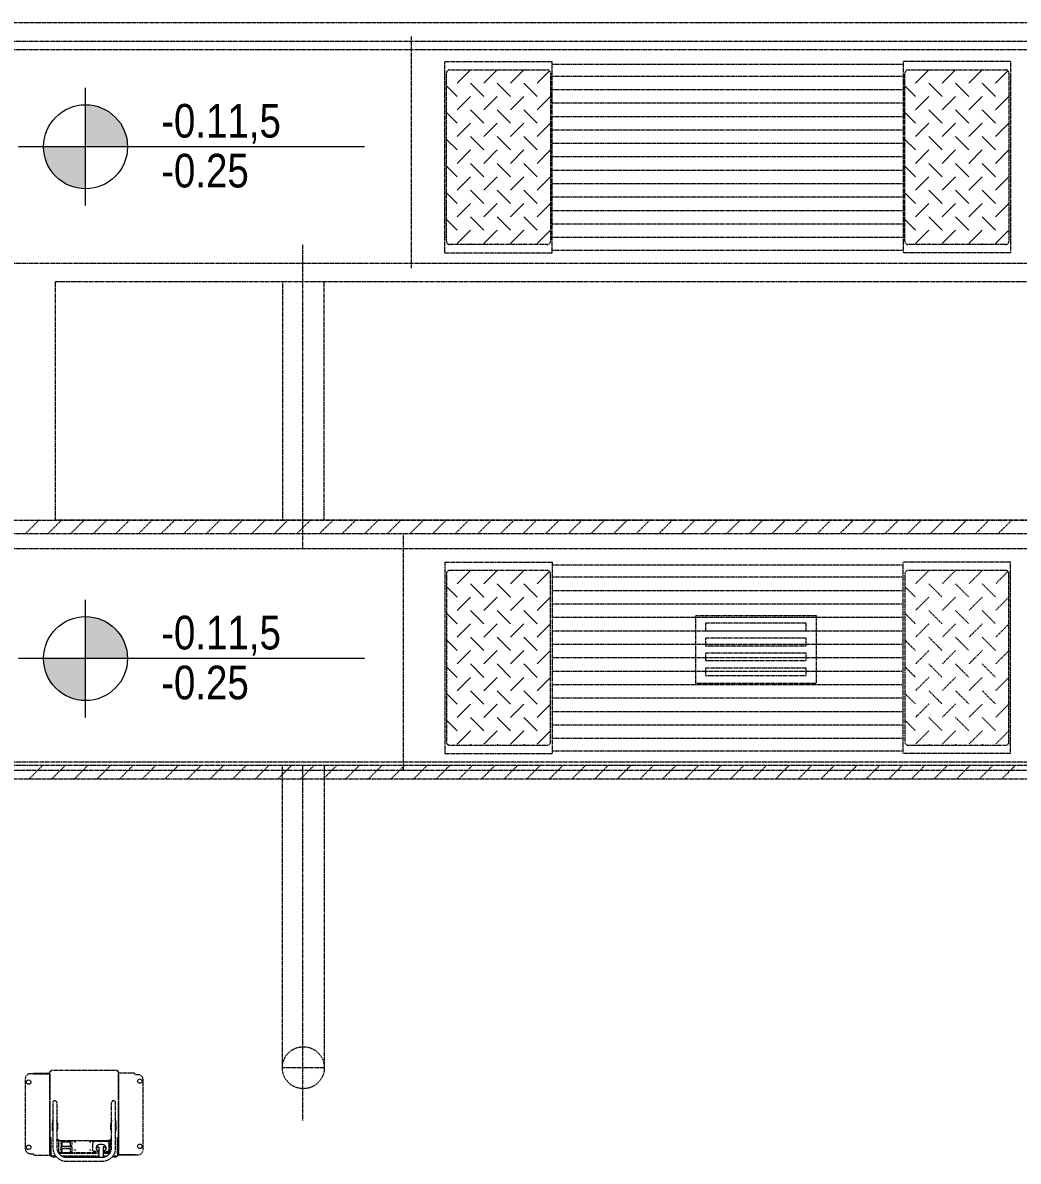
# Model space of a CAD drawing. Extents: x -1457 to 23780, y -2071 to 4205.
# Drawn here: x 1384.4 to 1680.8, y 3335.2 to 3674 of the extents above; entities that cross this region are included whole.
import ezdxf
from ezdxf.enums import TextEntityAlignment as Align

# ---------------------------------------------------------------- set-up
doc = ezdxf.new("R2010")
doc.units = 0
doc.header["$MEASUREMENT"] = 0
doc.linetypes.add('HIDDEN', pattern=[0.375, 0.25, -0.125])
doc.layers.get('0').update_dxf_attribs({"color": 9, "lineweight": 9})
doc.layers.add('M-TEFRIS2-015', color=129, linetype='Continuous', lineweight=9)
doc.styles.add('Arial', font='arial.ttf', dxfattribs={"height": 2.5})
doc.styles.add('MuuM_TEXT-STANDART', font='ARIALN.TTF')

# ---------------------------------------------------------------- blocks, each defined once
blk = doc.blocks.new('0_elevationtarget-p')
h = blk.add_hatch(color=256)
h.paths.add_polyline_path([(2.5, 0, 0.414214), (0, 2.5), (0, 0)])
h.paths.add_polyline_path([(0, 0), (-2.5, 0, 0.414214), (0, -2.5)])
blk.add_line((0, -3.5), (0, 3.5))
blk.add_lwpolyline([(16.605, 0), (-4, 0)])
blk.add_circle((0, 0), 2.5)
at = {"style": 'Arial'}
blk.add_attdef('BITMISKOT', text='', height=2, dxfattribs=at).set_placement((4.5, 0), align=Align.BOTTOM_LEFT)
blk.add_attdef('KABAKOT', text='', height=2, dxfattribs=at).set_placement((4.5, -0.592), align=Align.TOP_LEFT)

msp = doc.modelspace()

# ---------------------------------------------------------------- hatches: boundary and pattern name
at = {"layer": 'M-TEFRIS2-015', "linetype": 'HIDDEN', "lineweight": 0}
h = msp.add_hatch(dxfattribs=at)
h.set_pattern_fill('DIAPLATE', color=256, scale=90, angle=225, style=0)
h.set_pattern_definition([(225, (1541.551, 3660), (1e-14, -7.95495), [5.625, -5.625]), (315, (1541.551, 3656.0225), (7.95495, 1e-14), [5.625, -5.625])])
h.paths.add_polyline_path([(1510.55, 3609, 0.414214), (1511.55, 3608), (1540.55, 3608, 0.414214), (1541.55, 3609), (1541.55, 3659, 0.41711), (1540.54, 3660), (1511.54, 3660, 0.411323), (1510.55, 3659)])
h = msp.add_hatch(dxfattribs=at)
h.set_pattern_fill('DIAPLATE', color=256, scale=90, angle=225, style=0)
h.set_pattern_definition([(225, (1678.051, 3660), (1e-14, -7.95495), [5.625, -5.625]), (315, (1678.051, 3656.0225), (7.95495, 1e-14), [5.625, -5.625])])
h.paths.add_polyline_path([(1678.05, 3659, 0.41711), (1677.04, 3660), (1648.04, 3660, 0.411323), (1647.05, 3659), (1647.05, 3609, 0.414214), (1648.05, 3608), (1677.05, 3608, 0.414214), (1678.05, 3609)])
h = msp.add_hatch(dxfattribs=at)
h.set_pattern_fill('DIAPLATE', color=256, scale=90, angle=225, style=0)
h.set_pattern_definition([(225, (1541.551, 3511), (1e-14, -7.95495), [5.625, -5.625]), (315, (1541.551, 3507.0226), (7.95495, 1e-14), [5.625, -5.625])])
h.paths.add_polyline_path([(1510.55, 3460, 0.41711), (1511.56, 3459), (1540.56, 3459, 0.411323), (1541.55, 3460), (1541.55, 3510, 0.414214), (1540.55, 3511), (1511.55, 3511, 0.414214), (1510.55, 3510)])

# ---------------------------------------------------------------- linework, layer by layer
for p, q in [((1849.21, 3674), (1356.21, 3674)), ((1500.21, 3601), (1500.21, 3670)), ((1360.21, 3668.5), (1845.21, 3668.5)), ((1367.71, 3666), (1521.64, 3666)), ((1521.64, 3666), (1837.71, 3666)), ((1510.05, 3662.5), (1542.05, 3662.5)), ((1510.05, 3605.5), (1510.05, 3662.5)), ((1511.55, 3660), (1540.55, 3660)), ((1542.05, 3605.5), (1542.05, 3662.5)), ((1542.05, 3661.7), (1646.55, 3661.7)), ((1678.55, 3662.5), (1646.55, 3662.5)), ((1646.55, 3662.5), (1646.55, 3605.5)), ((1648.05, 3660), (1677.05, 3660)), ((1678.55, 3662.5), (1678.55, 3605.5)), ((1510.55, 3609), (1510.55, 3659)), ((1541.55, 3659), (1541.55, 3609)), ((1646.55, 3658.05), (1542.05, 3658.05)), ((1647.05, 3609), (1647.05, 3659)), ((1678.05, 3659), (1678.05, 3609)), ((1646.55, 3654.05), (1542.05, 3654.05)), ((1646.55, 3650.05), (1542.05, 3650.05)), ((1646.55, 3646.05), (1542.05, 3646.05)), ((1646.55, 3642.05), (1542.05, 3642.05)), ((1646.55, 3638.05), (1542.05, 3638.05)), ((1646.55, 3634.05), (1542.05, 3634.05)), ((1646.55, 3630.05), (1542.05, 3630.05)), ((1646.55, 3626.05), (1542.05, 3626.05)), ((1646.55, 3622.05), (1542.05, 3622.05)), ((1646.55, 3618.05), (1542.05, 3618.05)), ((1646.55, 3614.05), (1542.05, 3614.05)), ((1646.55, 3610.05), (1542.05, 3610.05)), ((1467.84, 3517.34), (1467.84, 3607.88)), ((1510.05, 3605.5), (1542.05, 3605.5)), ((1540.55, 3608), (1511.55, 3608)), ((1542.05, 3606.3), (1646.55, 3606.3)), ((1678.55, 3605.5), (1646.55, 3605.5)), ((1677.05, 3608), (1648.05, 3608)), ((1367.71, 3602.5), (1837.71, 3602.5)), ((1394.21, 3597), (1849.21, 3597)), ((1394.21, 3526), (1394.21, 3597)), ((1394.21, 3597), (1849.21, 3597)), ((1461.71, 3597), (1461.71, 3526)), ((1474.21, 3526), (1474.21, 3597)), ((1356.21, 3526), (1849.21, 3526)), ((1389.28, 3526), (1385.28, 3522)), ((1396.02, 3526), (1392.02, 3522)), ((1849.21, 3526), (1394.21, 3526)), ((1402.75, 3526), (1398.75, 3522)), ((1409.49, 3526), (1405.49, 3522)), ((1416.22, 3526), (1412.22, 3522)), ((1422.96, 3526), (1418.96, 3522)), ((1429.69, 3526), (1425.69, 3522)), ((1436.43, 3526), (1432.43, 3522)), ((1443.16, 3526), (1439.16, 3522)), ((1449.9, 3526), (1445.9, 3522)), ((1456.64, 3526), (1452.64, 3522)), ((1463.37, 3526), (1459.37, 3522)), ((1470.11, 3526), (1466.11, 3522)), ((1476.84, 3526), (1472.84, 3522)), ((1483.58, 3526), (1479.58, 3522)), ((1490.31, 3526), (1486.31, 3522)), ((1497.05, 3526), (1493.05, 3522)), ((1503.78, 3526), (1499.78, 3522)), ((1510.52, 3526), (1506.52, 3522)), ((1517.25, 3526), (1513.25, 3522)), ((1523.99, 3526), (1519.99, 3522)), ((1530.72, 3526), (1526.72, 3522)), ((1537.46, 3526), (1533.46, 3522)), ((1544.19, 3526), (1540.19, 3522)), ((1550.93, 3526), (1546.93, 3522)), ((1557.66, 3526), (1553.66, 3522)), ((1564.4, 3526), (1560.4, 3522)), ((1571.13, 3526), (1567.13, 3522)), ((1577.87, 3526), (1573.87, 3522)), ((1584.6, 3526), (1580.6, 3522)), ((1591.34, 3526), (1587.34, 3522)), ((1598.07, 3526), (1594.07, 3522)), ((1604.81, 3526), (1600.81, 3522)), ((1611.54, 3526), (1607.54, 3522)), ((1618.28, 3526), (1614.28, 3522)), ((1625.02, 3526), (1621.02, 3522)), ((1631.75, 3526), (1627.75, 3522)), ((1638.49, 3526), (1634.49, 3522)), ((1645.22, 3526), (1641.22, 3522)), ((1651.96, 3526), (1647.96, 3522)), ((1658.69, 3526), (1654.69, 3522)), ((1665.43, 3526), (1661.43, 3522)), ((1672.16, 3526), (1668.16, 3522)), ((1678.9, 3526), (1674.9, 3522)), ((1360.21, 3522), (1845.21, 3522)), ((1497.71, 3522), (1497.71, 3451.5)), ((1367.71, 3517.5), (1837.71, 3517.5)), ((1510.05, 3513.5), (1542.05, 3513.5)), ((1510.05, 3513.5), (1510.05, 3456.5)), ((1540.55, 3511), (1511.55, 3511)), ((1542.05, 3513.5), (1542.05, 3456.5)), ((1542.05, 3512.7), (1646.55, 3512.7)), ((1678.55, 3513.5), (1646.55, 3513.5)), ((1646.55, 3456.5), (1646.55, 3513.5)), ((1677.05, 3511), (1648.05, 3511)), ((1654.19, 3511), (1650.21, 3507.02)), ((1662.14, 3511), (1658.16, 3507.02)), ((1670.1, 3511), (1666.12, 3507.02)), ((1677.76, 3510.71), (1674.07, 3507.02)), ((1678.55, 3456.5), (1678.55, 3513.5)), ((1510.55, 3510), (1510.55, 3460)), ((1541.55, 3460), (1541.55, 3510)), ((1646.55, 3508.95), (1542.05, 3508.95)), ((1647.05, 3510), (1647.05, 3460)), ((1654.19, 3507.02), (1658.16, 3503.05)), ((1662.14, 3507.02), (1666.12, 3503.05)), ((1670.1, 3507.02), (1674.07, 3503.05)), ((1678.05, 3460), (1678.05, 3510)), ((1646.55, 3504.95), (1542.05, 3504.95)), ((1647.05, 3506.2), (1650.21, 3503.05)), ((1646.55, 3500.95), (1542.05, 3500.95)), ((1654.19, 3503.05), (1650.21, 3499.07)), ((1662.14, 3503.05), (1658.16, 3499.07)), ((1670.1, 3503.05), (1666.12, 3499.07)), ((1678.05, 3503.05), (1674.07, 3499.07)), ((1646.55, 3496.95), (1542.05, 3496.95)), ((1620.71, 3497.5), (1584.71, 3497.5)), ((1584.71, 3497.5), (1584.71, 3477.5)), ((1620.71, 3477.5), (1620.71, 3497.5)), ((1647.05, 3498.25), (1650.21, 3495.09)), ((1654.19, 3499.07), (1658.16, 3495.09)), ((1662.14, 3499.07), (1666.12, 3495.09)), ((1670.1, 3499.07), (1674.07, 3495.09)), ((1617.71, 3495.28), (1587.71, 3495.28)), ((1587.71, 3495.28), (1587.71, 3493.06)), ((1617.71, 3493.06), (1617.71, 3495.28)), ((1654.19, 3495.09), (1650.21, 3491.11)), ((1662.14, 3495.09), (1658.16, 3491.11)), ((1670.1, 3495.09), (1666.12, 3491.11)), ((1678.05, 3495.09), (1674.07, 3491.11)), ((1646.55, 3492.95), (1542.05, 3492.95)), ((1587.71, 3493.06), (1617.71, 3493.06)), ((1617.71, 3490.83), (1587.71, 3490.83)), ((1587.71, 3490.83), (1587.71, 3488.61)), ((1617.71, 3488.61), (1617.71, 3490.83)), ((1647.05, 3490.29), (1650.21, 3487.14)), ((1654.19, 3491.11), (1658.16, 3487.14)), ((1662.14, 3491.11), (1666.12, 3487.14)), ((1670.1, 3491.11), (1674.07, 3487.14)), ((1646.55, 3488.95), (1542.05, 3488.95)), ((1587.71, 3488.61), (1617.71, 3488.61)), ((1654.19, 3487.14), (1650.21, 3483.16)), ((1662.14, 3487.14), (1658.16, 3483.16)), ((1670.1, 3487.14), (1666.12, 3483.16)), ((1678.05, 3487.14), (1674.07, 3483.16)), ((1646.55, 3484.95), (1542.05, 3484.95)), ((1617.71, 3486.39), (1587.71, 3486.39)), ((1587.71, 3486.39), (1587.71, 3484.17)), ((1587.71, 3484.17), (1617.71, 3484.17)), ((1617.71, 3484.17), (1617.71, 3486.39)), ((1646.55, 3480.95), (1542.05, 3480.95)), ((1617.71, 3481.94), (1587.71, 3481.94)), ((1587.71, 3481.94), (1587.71, 3479.72)), ((1617.71, 3479.72), (1617.71, 3481.94)), ((1647.05, 3482.34), (1650.21, 3479.18)), ((1654.19, 3483.16), (1658.16, 3479.18)), ((1662.14, 3483.16), (1666.12, 3479.18)), ((1670.1, 3483.16), (1674.07, 3479.18)), ((1646.55, 3476.95), (1542.05, 3476.95)), ((1584.71, 3477.5), (1620.71, 3477.5)), ((1587.71, 3479.72), (1617.71, 3479.72)), ((1654.19, 3479.18), (1650.21, 3475.2)), ((1662.14, 3479.18), (1658.16, 3475.2)), ((1670.1, 3479.18), (1666.12, 3475.2)), ((1678.05, 3479.18), (1674.07, 3475.2)), ((1647.05, 3474.38), (1650.21, 3471.23)), ((1654.19, 3475.2), (1658.16, 3471.23)), ((1662.14, 3475.2), (1666.12, 3471.23)), ((1670.1, 3475.2), (1674.07, 3471.23)), ((1646.55, 3472.95), (1542.05, 3472.95)), ((1654.19, 3471.23), (1650.21, 3467.25)), ((1662.14, 3471.23), (1658.16, 3467.25)), ((1670.1, 3471.23), (1666.12, 3467.25)), ((1678.05, 3471.23), (1674.07, 3467.25)), ((1646.55, 3468.95), (1542.05, 3468.95)), ((1647.05, 3466.43), (1650.21, 3463.27)), ((1654.19, 3467.25), (1658.16, 3463.27)), ((1662.14, 3467.25), (1666.12, 3463.27)), ((1670.1, 3467.25), (1674.07, 3463.27)), ((1646.55, 3464.95), (1542.05, 3464.95)), ((1654.19, 3463.27), (1650.21, 3459.29)), ((1662.14, 3463.27), (1658.16, 3459.29)), ((1670.1, 3463.27), (1666.12, 3459.29)), ((1678.05, 3463.27), (1674.07, 3459.29)), ((1646.55, 3460.95), (1542.05, 3460.95)), ((1510.05, 3456.5), (1542.05, 3456.5)), ((1511.55, 3459), (1540.55, 3459)), ((1542.05, 3457.3), (1646.55, 3457.3)), ((1678.55, 3456.5), (1646.55, 3456.5)), ((1648.05, 3459), (1677.05, 3459)), ((1654.19, 3459.29), (1654.48, 3459)), ((1662.14, 3459.29), (1662.43, 3459)), ((1670.1, 3459.29), (1670.39, 3459)), ((1360.21, 3453), (1845.21, 3453)), ((1367.71, 3454), (1837.71, 3454)), ((1390.37, 3453), (1386.37, 3449)), ((1397.11, 3453), (1393.11, 3449)), ((1403.84, 3453), (1399.84, 3449)), ((1410.58, 3453), (1406.58, 3449)), ((1417.31, 3453), (1413.31, 3449)), ((1424.05, 3453), (1420.05, 3449)), ((1430.78, 3453), (1426.78, 3449)), ((1437.52, 3453), (1433.52, 3449)), ((1444.25, 3453), (1440.25, 3449)), ((1450.99, 3453), (1446.99, 3449)), ((1457.72, 3453), (1453.72, 3449)), ((1464.46, 3453), (1460.46, 3449)), ((1461.71, 3363), (1461.71, 3453)), ((1471.19, 3453), (1467.19, 3449)), ((1467.84, 3347.28), (1467.84, 3453)), ((1477.93, 3453), (1473.93, 3449)), ((1474.21, 3453), (1474.21, 3363)), ((1484.66, 3453), (1480.66, 3449)), ((1491.4, 3453), (1487.4, 3449)), ((1498.13, 3453), (1494.13, 3449)), ((1504.87, 3453), (1500.87, 3449)), ((1511.6, 3453), (1507.6, 3449)), ((1518.34, 3453), (1514.34, 3449)), ((1525.07, 3453), (1521.07, 3449)), ((1531.81, 3453), (1527.81, 3449)), ((1538.54, 3453), (1534.54, 3449)), ((1545.28, 3453), (1541.28, 3449)), ((1552.02, 3453), (1548.02, 3449)), ((1558.75, 3453), (1554.75, 3449)), ((1565.49, 3453), (1561.49, 3449)), ((1572.22, 3453), (1568.22, 3449)), ((1578.96, 3453), (1574.96, 3449)), ((1585.69, 3453), (1581.69, 3449)), ((1592.43, 3453), (1588.43, 3449)), ((1599.16, 3453), (1595.16, 3449)), ((1605.9, 3453), (1601.9, 3449)), ((1612.63, 3453), (1608.63, 3449)), ((1619.37, 3453), (1615.37, 3449)), ((1626.1, 3453), (1622.1, 3449)), ((1632.84, 3453), (1628.84, 3449)), ((1639.57, 3453), (1635.57, 3449)), ((1646.31, 3453), (1642.31, 3449)), ((1653.04, 3453), (1649.04, 3449)), ((1659.78, 3453), (1655.78, 3449)), ((1666.51, 3453), (1662.51, 3449)), ((1673.25, 3453), (1669.25, 3449)), ((1679.98, 3453), (1675.98, 3449)), ((1845.21, 3451.5), (1360.21, 3451.5)), ((1356.21, 3449), (1849.21, 3449)), ((1356.21, 3449), (1849.21, 3449)), ((1386.69, 3361.22), (1386.19, 3361.14)), ((1387.36, 3361.22), (1386.69, 3361.22)), ((1387.55, 3361.22), (1387.36, 3361.22)), ((1392.51, 3361.19), (1387.55, 3361.22)), ((1387.58, 3361.37), (1392.53, 3361.37)), ((1387.58, 3361.22), (1387.58, 3361.37)), ((1387.59, 3361.22), (1392.51, 3361.22)), ((1392.53, 3337.07), (1392.53, 3361.87)), ((1392.83, 3361.87), (1392.53, 3361.87)), ((1392.83, 3362.17), (1392.83, 3361.87)), ((1412.63, 3362.17), (1392.83, 3362.17)), ((1412.63, 3361.87), (1412.63, 3362.17)), ((1412.93, 3361.87), (1412.63, 3361.87)), ((1412.93, 3337.07), (1412.93, 3361.87)), ((1417.43, 3361.37), (1412.93, 3361.37)), ((1474.21, 3363), (1461.71, 3363)), ((1385.19, 3359.72), (1385.18, 3338.92)), ((1385.97, 3359.33), (1386.18, 3359.37)), ((1386.4, 3358.11), (1386.18, 3358.07)), ((1392.48, 3360.97), (1392.48, 3337.47)), ((1412.98, 3337.47), (1412.98, 3360.97)), ((1417.95, 3360.92), (1417.87, 3360.92)), ((1418.78, 3360.92), (1417.95, 3360.92)), ((1419.06, 3359.63), (1419.28, 3359.67)), ((1419.49, 3358.4), (1419.28, 3358.37)), ((1420.27, 3338.62), (1420.28, 3359.42)), ((1393.38, 3352.57), (1393.38, 3339.17)), ((1394.58, 3352.57), (1394.58, 3339.17)), ((1410.88, 3339.17), (1410.88, 3352.57)), ((1412.08, 3339.17), (1412.08, 3352.56)), ((1393.38, 3347.37), (1393.18, 3346.47)), ((1393.38, 3346.47), (1393.18, 3346.47)), ((1393.18, 3346.47), (1393.18, 3344.57)), ((1394.78, 3346.47), (1394.58, 3347.37)), ((1394.78, 3346.47), (1394.58, 3346.47)), ((1394.78, 3346.47), (1394.78, 3344.57)), ((1410.88, 3347.37), (1410.68, 3346.47)), ((1410.68, 3346.47), (1410.88, 3346.47)), ((1410.68, 3344.57), (1410.68, 3346.47)), ((1412.28, 3346.47), (1412.08, 3347.37)), ((1412.08, 3346.47), (1412.28, 3346.47)), ((1412.28, 3344.57), (1412.28, 3346.47)), ((1392.53, 3342.33), (1392.83, 3342.33)), ((1392.73, 3337.07), (1392.73, 3342.33)), ((1392.83, 3342.33), (1392.83, 3336.77)), ((1394.77, 3341.55), (1394.69, 3341.55)), ((1395.13, 3337.72), (1395.13, 3341.05)), ((1395.63, 3341.32), (1409.83, 3341.32)), ((1395.73, 3341.32), (1395.73, 3339.86)), ((1396.13, 3339.71), (1396.13, 3340.95)), ((1396.18, 3340.97), (1398.58, 3340.97)), ((1398.63, 3339.71), (1398.63, 3340.95)), ((1399.03, 3341.32), (1399.03, 3339.86)), ((1405.33, 3341.19), (1410.13, 3341.19)), ((1405.33, 3338.27), (1405.33, 3341.19)), ((1410.13, 3338.27), (1410.13, 3341.19)), ((1410.33, 3341.05), (1410.33, 3337.72)), ((1410.52, 3341.59), (1410.48, 3341.62)), ((1410.77, 3341.55), (1410.69, 3341.55)), ((1412.63, 3336.77), (1412.63, 3342.33)), ((1412.63, 3342.33), (1412.93, 3342.33)), ((1412.73, 3337.07), (1412.73, 3342.33)), ((1385.97, 3339.93), (1386.18, 3339.97)), ((1386.39, 3338.71), (1386.18, 3338.67)), ((1395.13, 3337.89), (1395.15, 3337.81)), ((1396.13, 3337.71), (1395.48, 3337.71)), ((1407.08, 3337.63), (1395.63, 3337.63)), ((1399.03, 3339.41), (1395.73, 3339.41)), ((1395.73, 3339.41), (1395.73, 3337.84)), ((1396.13, 3339.85), (1395.74, 3339.85)), ((1396.13, 3337.83), (1395.74, 3337.83)), ((1396.13, 3337.68), (1396.13, 3338.92)), ((1396.18, 3339.66), (1398.58, 3339.66)), ((1396.18, 3338.95), (1398.58, 3338.95)), ((1396.18, 3337.63), (1398.58, 3337.63)), ((1398.59, 3339.66), (1398.58, 3339.66)), ((1398.59, 3337.63), (1398.58, 3337.63)), ((1399.02, 3339.85), (1398.63, 3339.85)), ((1398.63, 3337.68), (1398.63, 3338.92)), ((1399.02, 3337.83), (1398.63, 3337.83)), ((1407.08, 3337.71), (1398.63, 3337.71)), ((1399.03, 3339.41), (1399.03, 3337.84)), ((1405.42, 3338.18), (1406.98, 3338.18)), ((1406.33, 3339.39), (1406.33, 3338.89)), ((1407.08, 3339.3), (1407.08, 3336.37)), ((1408.38, 3339.3), (1408.38, 3336.4)), ((1409.98, 3337.71), (1408.38, 3337.71)), ((1409.83, 3337.63), (1408.38, 3337.63)), ((1408.47, 3338.18), (1410.04, 3338.18)), ((1409.13, 3339.39), (1409.13, 3338.89)), ((1419.06, 3340.23), (1419.27, 3340.27)), ((1419.49, 3339), (1419.27, 3338.97)), ((1386.68, 3337.42), (1387.5, 3337.42)), ((1387.5, 3337.42), (1387.59, 3337.42)), ((1388.03, 3336.97), (1392.61, 3336.97)), ((1392.53, 3337.07), (1392.73, 3337.07)), ((1392.83, 3336.77), (1394.18, 3336.77)), ((1393.48, 3336.47), (1394.44, 3336.47)), ((1407.08, 3337.46), (1395.63, 3337.46)), ((1395.94, 3336.77), (1407.08, 3336.77)), ((1396.68, 3336.47), (1407.08, 3336.47)), ((1397.38, 3336.37), (1408.08, 3336.37)), ((1397.38, 3335.17), (1408.08, 3335.17)), ((1409.83, 3337.46), (1408.38, 3337.46)), ((1408.38, 3336.77), (1409.51, 3336.77)), ((1408.38, 3336.47), (1408.78, 3336.47)), ((1411.02, 3336.47), (1411.98, 3336.47)), ((1411.27, 3336.77), (1412.63, 3336.77)), ((1412.93, 3337.07), (1412.73, 3337.07)), ((1417.88, 3336.97), (1412.84, 3336.97)), ((1412.93, 3337.15), (1417.91, 3337.12)), ((1417.86, 3337.12), (1412.93, 3337.12)), ((1417.88, 3337.12), (1417.88, 3336.97)), ((1417.91, 3337.12), (1418.1, 3337.12)), ((1418.1, 3337.12), (1418.77, 3337.12)), ((1418.77, 3337.12), (1419.26, 3337.2))]:
    msp.add_line(p, q, dxfattribs=at)
for points in [[(1417.87, 3360.92), (1417.85, 3361.06), (1417.78, 3361.18), (1417.69, 3361.28), (1417.57, 3361.35), (1417.43, 3361.37)], [(1386.19, 3361.14), (1385.8, 3360.93), (1385.47, 3360.6), (1385.26, 3360.18), (1385.19, 3359.72)], [(1386.18, 3358.07), (1385.98, 3358.1), (1385.8, 3358.19), (1385.66, 3358.34), (1385.57, 3358.52), (1385.53, 3358.72), (1385.57, 3358.92), (1385.66, 3359.1), (1385.8, 3359.25), (1385.97, 3359.33)], [(1386.18, 3359.37), (1386.39, 3359.34), (1386.57, 3359.25), (1386.71, 3359.1), (1386.8, 3358.92), (1386.83, 3358.72), (1386.8, 3358.52), (1386.71, 3358.34), (1386.57, 3358.19), (1386.4, 3358.11)], [(1419.28, 3358.37), (1419.08, 3358.4), (1418.9, 3358.49), (1418.75, 3358.64), (1418.66, 3358.82), (1418.63, 3359.02), (1418.66, 3359.22), (1418.75, 3359.4), (1418.9, 3359.54), (1419.06, 3359.63)], [(1420.28, 3359.42), (1420.2, 3359.88), (1419.99, 3360.3), (1419.66, 3360.63), (1419.24, 3360.84), (1418.78, 3360.92)], [(1419.28, 3359.67), (1419.48, 3359.64), (1419.66, 3359.54), (1419.8, 3359.4), (1419.9, 3359.22), (1419.93, 3359.02), (1419.9, 3358.82), (1419.8, 3358.64), (1419.66, 3358.49), (1419.49, 3358.4)], [(1394.58, 3341.67), (1394.61, 3341.68), (1394.73, 3341.69)], [(1394.69, 3341.55), (1394.61, 3341.57), (1394.58, 3341.58)], [(1394.73, 3341.54), (1394.61, 3341.55), (1394.58, 3341.56)], [(1394.73, 3341.37), (1394.61, 3341.38), (1394.58, 3341.4)], [(1394.73, 3341.69), (1394.84, 3341.68), (1394.94, 3341.65), (1395.01, 3341.59), (1395.03, 3341.53)], [(1394.98, 3341.62), (1394.94, 3341.59), (1394.84, 3341.55), (1394.73, 3341.54)], [(1395.03, 3341.53), (1395.01, 3341.47), (1394.94, 3341.42), (1394.84, 3341.38), (1394.73, 3341.37)], [(1394.96, 3341.63), (1394.96, 3341.62), (1394.91, 3341.59), (1394.84, 3341.57), (1394.77, 3341.55)], [(1395.63, 3341.32), (1395.47, 3341.3), (1395.33, 3341.27), (1395.22, 3341.21), (1395.15, 3341.13), (1395.13, 3341.05)], [(1395.73, 3341.2), (1395.73, 3341.2), (1395.73, 3341.19), (1395.74, 3341.19), (1395.74, 3341.18), (1395.75, 3341.18)], [(1396.18, 3340.97), (1396.16, 3340.97), (1396.15, 3340.97), (1396.14, 3340.96), (1396.13, 3340.95), (1396.13, 3340.95)], [(1398.63, 3340.95), (1398.63, 3340.95), (1398.62, 3340.96), (1398.61, 3340.97), (1398.59, 3340.97), (1398.58, 3340.97)], [(1399.03, 3341.2), (1399.03, 3341.2), (1399.02, 3341.19), (1399.02, 3341.19), (1399.01, 3341.18), (1399.01, 3341.18)], [(1399.85, 3340.93), (1399.85, 3340.94), (1399.87, 3340.97), (1399.89, 3340.98), (1399.93, 3341), (1399.98, 3341)], [(1399.98, 3340.86), (1399.93, 3340.87), (1399.89, 3340.88), (1399.87, 3340.9), (1399.85, 3340.92), (1399.85, 3340.93)], [(1399.98, 3341), (1400.02, 3341), (1400.06, 3340.98), (1400.09, 3340.97), (1400.11, 3340.94), (1400.11, 3340.93)], [(1400.11, 3340.93), (1400.11, 3340.92), (1400.09, 3340.9), (1400.06, 3340.88), (1400.02, 3340.87), (1399.98, 3340.86)], [(1404.35, 3340.93), (1404.35, 3340.94), (1404.37, 3340.97), (1404.39, 3340.98), (1404.43, 3341), (1404.48, 3341)], [(1404.48, 3340.86), (1404.43, 3340.87), (1404.39, 3340.88), (1404.37, 3340.9), (1404.35, 3340.92), (1404.35, 3340.93)], [(1404.48, 3341), (1404.52, 3341), (1404.56, 3340.98), (1404.59, 3340.97), (1404.61, 3340.94), (1404.61, 3340.93)], [(1404.61, 3340.93), (1404.61, 3340.92), (1404.59, 3340.9), (1404.56, 3340.88), (1404.52, 3340.87), (1404.48, 3340.86)], [(1410.33, 3341.05), (1410.3, 3341.13), (1410.23, 3341.21), (1410.12, 3341.27), (1409.98, 3341.3), (1409.83, 3341.32)], [(1410.43, 3341.53), (1410.45, 3341.59), (1410.52, 3341.65), (1410.61, 3341.68), (1410.73, 3341.69)], [(1410.73, 3341.37), (1410.61, 3341.38), (1410.52, 3341.42), (1410.45, 3341.47), (1410.43, 3341.53)], [(1410.69, 3341.55), (1410.61, 3341.57), (1410.55, 3341.59), (1410.5, 3341.62), (1410.49, 3341.63)], [(1410.73, 3341.54), (1410.61, 3341.55), (1410.52, 3341.59)], [(1410.73, 3341.69), (1410.84, 3341.68), (1410.88, 3341.67)], [(1410.88, 3341.56), (1410.84, 3341.55), (1410.73, 3341.54)], [(1410.88, 3341.4), (1410.84, 3341.38), (1410.73, 3341.37)], [(1410.88, 3341.58), (1410.84, 3341.57), (1410.77, 3341.55)], [(1385.18, 3338.92), (1385.25, 3338.46), (1385.46, 3338.04), (1385.8, 3337.71), (1386.21, 3337.49), (1386.68, 3337.42)], [(1386.18, 3338.67), (1385.98, 3338.7), (1385.8, 3338.79), (1385.65, 3338.94), (1385.56, 3339.12), (1385.53, 3339.32), (1385.56, 3339.52), (1385.65, 3339.7), (1385.8, 3339.85), (1385.97, 3339.93)], [(1386.18, 3339.97), (1386.38, 3339.94), (1386.56, 3339.85), (1386.7, 3339.7), (1386.8, 3339.52), (1386.83, 3339.32), (1386.8, 3339.12), (1386.7, 3338.94), (1386.56, 3338.79), (1386.39, 3338.71)], [(1395.13, 3337.72), (1395.15, 3337.64), (1395.22, 3337.57), (1395.33, 3337.51), (1395.47, 3337.47), (1395.63, 3337.46)], [(1395.15, 3337.81), (1395.22, 3337.74), (1395.33, 3337.68), (1395.47, 3337.64), (1395.63, 3337.63)], [(1395.48, 3337.71), (1395.32, 3337.73), (1395.2, 3337.76)], [(1395.73, 3339.86), (1395.73, 3339.86), (1395.73, 3339.86), (1395.74, 3339.85), (1395.74, 3339.85)], [(1395.73, 3339.18), (1395.73, 3339.17), (1395.73, 3339.17), (1395.74, 3339.16), (1395.74, 3339.15), (1395.75, 3339.15)], [(1395.73, 3337.84), (1395.73, 3337.83), (1395.73, 3337.83), (1395.74, 3337.83), (1395.74, 3337.83)], [(1395.74, 3339.85), (1395.74, 3339.85), (1395.75, 3339.86)], [(1395.74, 3337.83), (1395.74, 3337.83), (1395.75, 3337.83)], [(1396.13, 3339.71), (1396.13, 3339.69), (1396.14, 3339.68), (1396.14, 3339.67), (1396.15, 3339.66), (1396.17, 3339.66), (1396.18, 3339.66)], [(1396.18, 3338.95), (1396.16, 3338.94), (1396.15, 3338.94), (1396.14, 3338.93), (1396.13, 3338.93), (1396.13, 3338.92)], [(1396.13, 3337.68), (1396.13, 3337.67), (1396.14, 3337.66), (1396.14, 3337.65), (1396.15, 3337.64), (1396.17, 3337.63), (1396.18, 3337.63)], [(1398.63, 3338.92), (1398.63, 3338.93), (1398.62, 3338.93), (1398.61, 3338.94), (1398.59, 3338.94), (1398.58, 3338.95)], [(1398.63, 3339.71), (1398.63, 3339.69), (1398.62, 3339.68), (1398.61, 3339.67), (1398.6, 3339.66), (1398.59, 3339.66)], [(1398.63, 3337.68), (1398.63, 3337.67), (1398.62, 3337.66), (1398.61, 3337.65), (1398.6, 3337.64), (1398.59, 3337.63)], [(1399.02, 3339.85), (1399.01, 3339.85), (1399.01, 3339.86)], [(1399.03, 3339.18), (1399.03, 3339.17), (1399.02, 3339.17), (1399.02, 3339.16), (1399.01, 3339.15), (1399.01, 3339.15)], [(1399.02, 3337.83), (1399.01, 3337.83), (1399.01, 3337.83)], [(1399.03, 3339.86), (1399.03, 3339.86), (1399.02, 3339.86), (1399.02, 3339.85), (1399.02, 3339.85)], [(1399.03, 3337.84), (1399.03, 3337.83), (1399.02, 3337.83), (1399.02, 3337.83), (1399.02, 3337.83)], [(1399.85, 3338.52), (1399.85, 3338.53), (1399.87, 3338.55), (1399.89, 3338.57), (1399.93, 3338.58), (1399.98, 3338.59)], [(1399.98, 3338.45), (1399.93, 3338.45), (1399.89, 3338.46), (1399.87, 3338.48), (1399.85, 3338.51), (1399.85, 3338.52)], [(1399.98, 3338.59), (1400.02, 3338.58), (1400.06, 3338.57), (1400.09, 3338.55), (1400.11, 3338.53), (1400.11, 3338.52)], [(1400.11, 3338.52), (1400.11, 3338.51), (1400.09, 3338.48), (1400.06, 3338.46), (1400.02, 3338.45), (1399.98, 3338.45)], [(1404.35, 3338.52), (1404.35, 3338.53), (1404.37, 3338.55), (1404.39, 3338.57), (1404.43, 3338.58), (1404.48, 3338.59)], [(1404.48, 3338.45), (1404.43, 3338.45), (1404.39, 3338.46), (1404.37, 3338.48), (1404.35, 3338.51), (1404.35, 3338.52)], [(1404.48, 3338.59), (1404.52, 3338.58), (1404.56, 3338.57), (1404.59, 3338.55), (1404.61, 3338.53), (1404.61, 3338.52)], [(1404.61, 3338.52), (1404.61, 3338.51), (1404.59, 3338.48), (1404.56, 3338.46), (1404.52, 3338.45), (1404.48, 3338.45)], [(1405.53, 3340.57), (1405.48, 3340.61), (1405.43, 3340.65), (1405.39, 3340.69), (1405.37, 3340.73), (1405.34, 3340.77), (1405.33, 3340.81), (1405.33, 3340.85)], [(1405.42, 3338.18), (1405.39, 3338.18), (1405.37, 3338.2), (1405.34, 3338.22), (1405.33, 3338.24), (1405.33, 3338.27)], [(1405.53, 3338.21), (1405.48, 3338.19), (1405.43, 3338.18), (1405.42, 3338.18)], [(1406.4, 3339.62), (1406.35, 3339.51), (1406.33, 3339.39)], [(1406.78, 3339.44), (1406.65, 3339.36), (1406.53, 3339.28), (1406.45, 3339.19), (1406.38, 3339.09), (1406.34, 3338.99), (1406.33, 3338.89)], [(1406.33, 3338.89), (1406.34, 3338.78), (1406.38, 3338.68), (1406.45, 3338.58), (1406.53, 3338.49), (1406.65, 3338.41), (1406.78, 3338.33)], [(1407.95, 3340.13), (1407.73, 3340.14), (1407.51, 3340.13), (1407.3, 3340.11), (1407.09, 3340.06), (1406.91, 3340), (1406.74, 3339.92), (1406.6, 3339.83), (1406.48, 3339.73), (1406.4, 3339.62)], [(1406.78, 3339.44), (1406.85, 3339.46), (1406.92, 3339.47), (1406.97, 3339.46), (1407.02, 3339.43), (1407.05, 3339.39), (1407.07, 3339.35), (1407.08, 3339.3)], [(1406.78, 3338.33), (1406.85, 3338.29), (1406.92, 3338.25), (1406.97, 3338.19), (1407.02, 3338.14), (1407.05, 3338.08), (1407.07, 3338.02), (1407.08, 3337.97)], [(1409.13, 3339.39), (1409.11, 3339.51), (1409.06, 3339.62), (1408.98, 3339.73), (1408.86, 3339.83), (1408.72, 3339.92), (1408.55, 3340), (1408.36, 3340.06), (1408.16, 3340.11), (1407.95, 3340.13)], [(1408.68, 3339.44), (1408.61, 3339.46), (1408.54, 3339.47), (1408.48, 3339.46), (1408.44, 3339.43), (1408.41, 3339.39), (1408.39, 3339.35), (1408.38, 3339.3)], [(1408.68, 3338.33), (1408.61, 3338.29), (1408.54, 3338.25), (1408.48, 3338.19), (1408.44, 3338.14), (1408.41, 3338.08), (1408.39, 3338.02), (1408.38, 3337.97)], [(1409.13, 3338.89), (1409.12, 3338.99), (1409.08, 3339.09), (1409.01, 3339.19), (1408.92, 3339.28), (1408.81, 3339.36), (1408.68, 3339.44)], [(1408.68, 3338.33), (1408.81, 3338.41), (1408.92, 3338.49), (1409.01, 3338.58), (1409.08, 3338.68), (1409.12, 3338.78), (1409.13, 3338.89)], [(1409.83, 3337.63), (1409.98, 3337.64), (1410.12, 3337.68), (1410.23, 3337.74)], [(1409.83, 3337.46), (1409.98, 3337.47), (1410.12, 3337.51), (1410.23, 3337.57), (1410.3, 3337.64), (1410.33, 3337.72)], [(1409.93, 3340.57), (1409.98, 3340.61), (1410.03, 3340.65), (1410.06, 3340.69), (1410.09, 3340.73), (1410.11, 3340.77), (1410.12, 3340.81), (1410.13, 3340.85)], [(1409.93, 3338.21), (1409.98, 3338.19), (1410.03, 3338.18), (1410.04, 3338.18)], [(1410.26, 3337.76), (1410.13, 3337.73), (1409.98, 3337.71)], [(1410.04, 3338.18), (1410.06, 3338.18), (1410.09, 3338.2), (1410.11, 3338.22), (1410.12, 3338.24), (1410.13, 3338.27)], [(1410.23, 3337.74), (1410.3, 3337.81), (1410.33, 3337.89)], [(1419.27, 3338.97), (1419.07, 3339), (1418.89, 3339.09), (1418.75, 3339.24), (1418.65, 3339.42), (1418.62, 3339.62), (1418.65, 3339.82), (1418.75, 3340), (1418.89, 3340.14), (1419.06, 3340.23)], [(1419.26, 3337.2), (1419.65, 3337.4), (1419.98, 3337.74), (1420.2, 3338.15), (1420.27, 3338.62)], [(1419.27, 3340.27), (1419.47, 3340.24), (1419.65, 3340.14), (1419.8, 3340), (1419.89, 3339.82), (1419.92, 3339.62), (1419.89, 3339.42), (1419.8, 3339.24), (1419.65, 3339.09), (1419.49, 3339)], [(1387.59, 3337.42), (1387.61, 3337.28), (1387.67, 3337.15), (1387.77, 3337.05), (1387.89, 3336.99), (1388.03, 3336.97)]]:
    msp.add_lwpolyline(points, dxfattribs=at)
msp.add_circle((1467.96, 3363), 6.25, dxfattribs=at)
for centre, radius, start, end in [((1511.55, 3659), 1, 90, 180), ((1540.55, 3659), 1, 360, 90), ((1648.05, 3659), 1, 90, 180), ((1677.05, 3659), 1, 360, 90), ((1511.55, 3609), 1, 180, 270), ((1540.55, 3609), 1, 270, 360), ((1648.05, 3609), 1, 180, 270), ((1677.05, 3609), 1, 270, 360), ((1511.55, 3510), 1, 90, 180), ((1540.55, 3510), 1, 0, 90), ((1648.05, 3510), 1, 90, 180), ((1677.05, 3510), 1, 0, 90), ((1511.55, 3460), 1, 180, 270), ((1540.55, 3460), 1, 270, 0), ((1648.05, 3460), 1, 180, 270), ((1677.05, 3460), 1, 270, 0), ((1393.48, 3360.97), 1, 162.6241, 180), ((1411.98, 3360.97), 1, 0, 17.3759), ((1393.98, 3352.57), 0.6, 0, 180), ((1411.48, 3352.57), 0.6, 0, 180), ((1393.98, 3344.57), 0.8, 180, 221.4517), ((1393.98, 3344.57), 0.8, 318.5483, 0), ((1411.48, 3344.57), 0.8, 180, 221.4517), ((1411.48, 3344.57), 0.8, 318.6203, 0), ((1397.38, 3339.17), 4, 180, 270), ((1397.38, 3339.17), 2.8, 180, 270), ((1408.08, 3339.17), 2.8, 270, 0), ((1408.08, 3339.17), 4, 270, 0), ((1393.48, 3337.47), 1, 180, 197.3759), ((1393.48, 3337.47), 1, 203.7864, 270), ((1411.98, 3337.47), 1, 270, 336.2136), ((1411.98, 3337.47), 1, 342.6241, 0)]:
    msp.add_arc(centre, radius, start, end, dxfattribs=at)

# ---------------------------------------------------------------- block references
ref = msp.add_blockref('0_elevationtarget-p', (1403.12, 3637.1), dxfattribs=dict(at, xscale=5, yscale=5, zscale=0.5))
ref.add_attrib('BITMISKOT', '-0.11,5', dxfattribs={"layer": '0', "height": 10, "style": 'MuuM_TEXT-STANDART'}).set_placement((1425.62, 3636.83), align=Align.BOTTOM_LEFT)
ref.add_attrib('KABAKOT', '-0.25', dxfattribs={"layer": '0', "height": 10, "style": 'MuuM_TEXT-STANDART'}).set_placement((1425.62, 3622), align=Align.BOTTOM_LEFT)
ref = msp.add_blockref('0_elevationtarget-p', (1403.12, 3484.77), dxfattribs=dict(at, xscale=5, yscale=5, zscale=0.5))
ref.add_attrib('BITMISKOT', '-0.11,5', dxfattribs={"layer": '0', "height": 10, "style": 'MuuM_TEXT-STANDART'}).set_placement((1425.62, 3484.5), align=Align.BOTTOM_LEFT)
ref.add_attrib('KABAKOT', '-0.25', dxfattribs={"layer": '0', "height": 10, "style": 'MuuM_TEXT-STANDART'}).set_placement((1425.62, 3469.66), align=Align.BOTTOM_LEFT)

doc.saveas('drawing.dxf')
